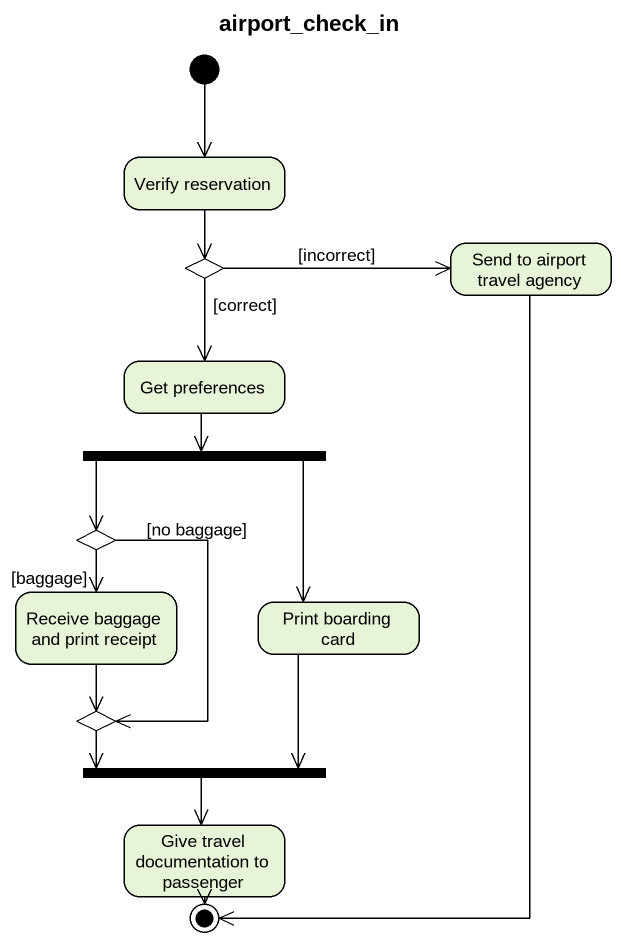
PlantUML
@startuml
title airport_check_in
hide empty description
state "Verify reservation" as Verify_reservation
state choice1 <<choice>>
state "Send to airport travel agency" as Send_to_airport_travel
state "Get preferences" as Get_preferences
state fork1 <<fork>>
state choice2 <<choice>>
state "Receive baggage and print receipt" as Receive_baggage_and_print
state "Print boarding card" as Print_boarding_card
state choice3 <<choice>>
state fork2 <<join>>
state "Give travel documentation to passenger" as Give_travel_documentation
[*] --> Verify_reservation
Verify_reservation --> choice1
choice1 -right-> Send_to_airport_travel : [incorrect]
choice1 --> Get_preferences : [correct]
Get_preferences --> fork1
fork1 --> choice2
fork1 --> Print_boarding_card
choice2 --> Receive_baggage_and_print : [baggage]
choice2 --> choice3 : [no baggage]
Receive_baggage_and_print --> choice3
Print_boarding_card --> fork2
choice3 -right-> fork2
fork2 --> Give_travel_documentation
Send_to_airport_travel --> [*]
Give_travel_documentation --> [*]
@enduml
